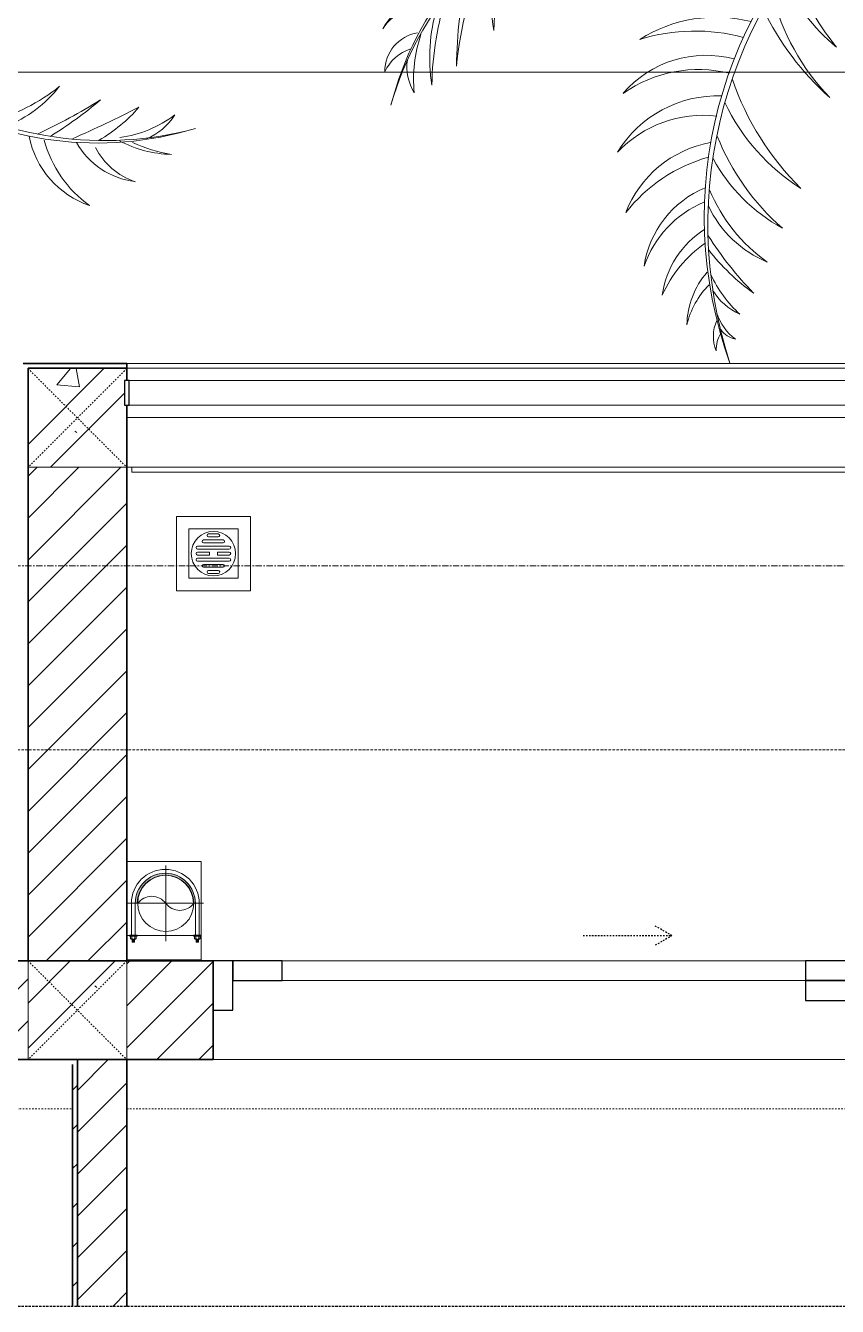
# Model space of a CAD drawing. Header units: millimetres. Extents: x 46079 to 131409, y 40831 to 60403.
# Drawn here: x 116888 to 118533, y 43837 to 46432 of the extents above; entities that cross this region are included whole.
import ezdxf

# ---------------------------------------------------------------- set-up
doc = ezdxf.new("R2010")
doc.units = ezdxf.units.MM
for name, pattern in [('Alignement de la ligne', [6.35, 3.175, -3.175]), ('Dash', [6, 3, -3]), ('Dash - Tight', [4.5, 3, -1.5]), ('Dash Dot 3_16_', [7.9375, 4.7625, -1.5875, 0, -1.5875]), ('Grid Line', [22.225, 12.7, -3.175, 3.175, -3.175]), ('Hidden', [7.14375, 4.7625, -2.38125]), ('IMPORT-CENTER _3_', [10.16, 6.35, -1.27, 1.27, -1.27])]:
    doc.linetypes.add(name, pattern=pattern)
for name, color, linetype, lineweight in [('0-2', 10, 'Continuous', 5), ('A-DETL-GENF-2', 92, 'Dash - Tight', 18), ('A-DETL-GENF-3', 92, 'Hidden', 25), ('A-DOOR', 31, 'Continuous', 18), ('A-DOOR-1', 31, 'Continuous', 25), ('A-DOOR-FRAM', 31, 'Continuous', 25), ('A-DOOR-HDLN', 31, 'Dash', 25), ('A-FLOR-1', 250, 'Continuous', 18), ('A-FLOR-HRAL', 11, 'Continuous', 18), ('A-FLOR-HRAL-3', 11, 'Continuous', 25), ('A-WALL', 113, 'Continuous', 18), ('A-WALL-1', 113, 'Continuous', 35), ('A-WALL-2', 7, 'Continuous', 35), ('A-WALL-PATT-1', 111, 'Continuous', 18), ('A-WALL-PATT-2', 9, 'Continuous', 18), ('A-WALL-PATT-3', 250, 'Continuous', 18), ('G-ANNO-SYMB-1', 111, 'Dash Dot 3_16_', 18), ('G-IMPT', 8, 'Continuous', 18), ('G-IMPT-2', 8, 'IMPORT-CENTER _3_', 18), ('G-IMPT-3', 9, 'Alignement de la ligne', 18), ('I-WALL-2', 7, 'Continuous', 35), ('I-WALL-3', 250, 'Continuous', 18), ('L-PLNT-1', 253, 'Continuous', 18), ('M-EQPM', 50, 'Continuous', 18), ('M-EQPM-2', 9, 'Alignement de la ligne', 18), ('S-COLS', 52, 'Continuous', 18), ('S-COLS-1', 9, 'Continuous', 18), ('S-COLS-3', 52, 'Dash', 18), ('S-COLS-4', 52, 'Continuous', 35), ('S-COLS-HDLN', 52, 'Dash', 18), ('S-GRID-1', 1, 'Grid Line', 9)]:
    doc.layers.add(name, color=color, linetype=linetype, lineweight=lineweight)
pattern_1 = [(45, (59240.78, 0), (-42.426407, 42.426407), [])]
pattern_2 = [(50, (59240.8, 0), (546.5526, -47.8174), [57.15, -628.65]), (355, (59240.8, 0), (-105.7283, 573.17), [45.72, -502.92]), (100.451, (59286.33, -4), (440.8275, 525.35), [48.57, -534.27]), (46.184, (59240.8, 152.4), (813.2367, -126.1284), [85.725, -942.975]), (96.636, (59308.55, 141.9), (712.207, 742.283), [72.855, -801.405]), (351.184, (59240.8, 152.4), (712.215, 742.276), [68.58, -754.38]), (21, (59317, 114.3), (454.8433, -306.796), [57.15, -628.65]), (326, (59317, 114.3), (185.4063, 552.564), [45.72, -502.92]), (71.451, (59354.9, 88.73), (640.251, 245.764), [48.57, -534.27]), (37.5, (59240.78, 0), (9.26637, 253.66504), [5.029, -491.795, 5.029, -505.511, -504.825]), (37.5, (59240.78, 0), (9.26637, 253.66504), [-1007.364, 5.029, -499.796]), (7.5, (59240.78, 0), (200.4594, 300.5414), [5.029, -286.055, 5.029, -480.365, -192.405]), (7.5, (59240.78, 0), (200.4594, 300.5414), [-776.478, 5.029, -187.376]), (327.5, (59070.85, 0), (406.77284, -17.18643), [5.029, -185.471, 5.029, -589.331, -788.67]), (327.5, (59070.85, 0), (406.77284, -17.18643), [-784.86, 5.029, -783.641]), (317.5, (58994.65, 0), (444.388, 76.2803), [5.029, -242.621, 5.029, -389.687, -560.07]), (317.5, (58994.65, 0), (444.388, 76.2803), [-642.366, 5.029, -555.041]), (45, (59240.78, 0), (-188.5854, 188.5854), []), (45, (59240.78, 285.75), (-188.5854, 188.5854), [])]

# ---------------------------------------------------------------- blocks, each defined once
blk = doc.blocks.new('NCV_TKTC_TANG 1_rvt-3-TKCS_BỂ NƯỚC NGẦM - MẶT BẰNG NẮP BỂ')
at = {"layer": 'A-WALL-PATT-2'}
h = blk.add_hatch(dxfattribs=at)
h.set_pattern_fill('FP_1', color=256, style=0, pattern_type=2)
h.set_pattern_definition([(45, (0, 0), (-42.426407, 42.426407), [])])
h.paths.add_polyline_path([(57852.6, 43836.9), (57852.6, 44336.9), (57752.6, 44336.9), (57752.6, 43836.9)])
at = {"layer": 'A-WALL-PATT-3'}
h = blk.add_hatch(dxfattribs=at)
h.set_pattern_fill('FP_7', color=256, style=0, pattern_type=2)
h.set_pattern_definition([(45, (0, 0), (-39.774756, 39.774756), [])])
h.paths.add_polyline_path([(57742.6, 43836.9), (57752.6, 43836.9), (57752.6, 44326.9), (57742.6, 44326.9), (57742.6, 44257)])
at = {"layer": 'A-FLOR-1'}
for p, q in [((57862.6, 45536.9), (57852.6, 45536.9)), ((60527.6, 44336.9), (58027.6, 44336.9)), ((58027.6, 44336.9), (60527.6, 44336.9))]:
    blk.add_line(p, q, dxfattribs=at)
at = {"layer": 'A-WALL-2'}
for p, q in [((57852.6, 44336.9), (57752.6, 44336.9)), ((57752.6, 44336.9), (57752.6, 43836.9)), ((57852.6, 43836.9), (57852.6, 44336.9))]:
    blk.add_line(p, q, dxfattribs=at)
at = {"layer": 'I-WALL-2'}
for p, q in [((57742.6, 44326.9), (57742.6, 43836.9)), ((57752.6, 43836.9), (57752.6, 44326.9))]:
    blk.add_line(p, q, dxfattribs=at)
at = {"layer": 'I-WALL-3'}
for p, q in [((57862.6, 45536.9), (60917.6, 45536.9)), ((57862.6, 45536.9), (57862.6, 45526.9)), ((60917.6, 45526.9), (57862.6, 45526.9))]:
    blk.add_line(p, q, dxfattribs=at)
blk = doc.blocks.new('DEG_02-DEG_03 - DEG_02-2500x2400mm-CỬA ĐI 02 CÁNH TRƯỢT-V19-TKCS_BỂ NƯỚC NGẦM - MẶT BẰNG NẮP BỂ')
at = {"layer": 'A-DOOR'}
for p, q in [((-1110, 100), (-50, 100)), ((-50, 60), (-1110, 60))]:
    blk.add_line(p, q, dxfattribs=at)
at = {"layer": 'A-DOOR-1'}
for p, q in [((-1110, 100), (-1210, 100)), ((-1210, 100), (-1210, 60)), ((-1110, 60), (-1110, 100)), ((50, 100), (-50, 100)), ((-50, 100), (-50, 60)), ((-1210, 60), (-1110, 60)), ((50, 60), (-50, 60)), ((-50, 60), (-50, 20)), ((-50, 60), (50, 60)), ((-50, 20), (50, 20))]:
    blk.add_line(p, q, dxfattribs=at)
at = {"layer": 'A-DOOR-FRAM'}
for p, q in [((-1210, 100), (-1250, 100)), ((-1250, 100), (-1250, 0)), ((-1210, 0), (-1210, 100)), ((-1250, 0), (-1210, 0))]:
    blk.add_line(p, q, dxfattribs=at)
at = {"layer": 'A-DOOR-HDLN'}
for p, q in [((-320.4, 151.1), (-355, 171.1)), ((-500.4, 151.1), (-320.4, 151.1)), ((-320.4, 151.1), (-355, 131.1))]:
    blk.add_line(p, q, dxfattribs=at)
blk = doc.blocks.new('Railing - 50 x 10mm-1251311-TKCS_BỂ NƯỚC NGẦM - MẶT BẰNG NẮP BỂ')
at = {"layer": 'A-FLOR-HRAL-3'}
for p, q in [((25, 5), (-25, 5)), ((-25, 5), (-25, -5)), ((25, -5), (25, 5)), ((-25, -5), (25, -5))]:
    blk.add_line(p, q, dxfattribs=at)
blk = doc.blocks.new('Railing - Railing-1601230-TKCS_BỂ NƯỚC NGẦM - MẶT BẰNG NẮP BỂ')
at = {"layer": 'A-FLOR-HRAL'}
for p, q in [((60922.6, 45712.4), (57857.6, 45712.4)), ((57857.6, 45662.4), (60922.6, 45662.4))]:
    blk.add_line(p, q, dxfattribs=at)
at = {"rotation": 90}
blk.add_blockref('Railing - 50 x 10mm-1251311-TKCS_BỂ NƯỚC NGẦM - MẶT BẰNG NẮP BỂ', (57852.6, 45687.4), dxfattribs=at)
blk = doc.blocks.new('TKTC_XREF_251221_MB TANG 1 - TKTC_XREF_260130_MB TANG 1_dwg_THU NUOC - THU NUOC-444531-TKCS_MB TẦNG 1-4202124-TKCS_BỂ NƯỚC NGẦM - MẶT BẰNG NẮP BỂ')
at = {"layer": 'M-EQPM'}
for p, q in [((-1.1, 35.6), (18.5, 35.6)), ((18.5, 29.6), (-1.1, 29.6)), ((-23.3, 10.8), (40.9, 10.8)), ((40.9, 4.8), (-23.3, 4.8)), ((-11, 23.3), (28.5, 23.3)), ((28.5, 17.3), (-11, 17.3)), ((-23.3, -13.6), (40.9, -13.6)), ((40.9, -19.6), (-23.3, -19.6)), ((-11, -26.1), (28.5, -26.1)), ((28.5, -32.1), (-11, -32.1)), ((-1.1, -38.5), (18.5, -38.5)), ((18.5, -44.5), (-1.1, -44.5))]:
    blk.add_line(p, q, dxfattribs=at)
at = {"layer": 'M-EQPM', "flags": 128}
for points in [[(83.7, -79.4), (83.7, 70.6), (-66.3, 70.6), (-66.3, -79.4)], [(58.7, -54.4), (58.7, 45.6), (-41.3, 45.6), (-41.3, -54.4)]]:
    blk.add_lwpolyline(points, close=True, dxfattribs=at)
for points in [[(-23.3, -1.2), (0.7, -1.2), (0.7, -7.2), (-23.3, -7.2)], [(40.9, -7.2), (16.7, -7.2), (16.7, -1.2), (40.9, -1.2)]]:
    blk.add_lwpolyline(points, dxfattribs=at)
at = {"layer": 'M-EQPM'}
for centre, radius, start, end in [((8.7, -4.4), 45, 360, 180), ((8.7, -4.4), 45, 360, 180), ((-1.1, 32.6), 3, 90, 270), ((18.5, 32.6), 3, 270, 90), ((-23.3, 7.8), 3, 90, 270), ((-11, 20.3), 3, 90, 270), ((28.5, 20.3), 3, 270, 90), ((40.9, 7.8), 3, 270, 90), ((8.7, -4.4), 45, 180, 360), ((8.7, -4.4), 45, 180, 360), ((-23.3, -4.2), 3, 90, 270), ((-23.3, -16.6), 3, 90, 270), ((40.9, -4.2), 3, 270, 90), ((40.9, -16.6), 3, 270, 90), ((-11, -29.1), 3, 90, 270), ((-1.1, -41.5), 3, 90, 270), ((18.5, -41.5), 3, 270, 90), ((28.5, -29.1), 3, 270, 90)]:
    blk.add_arc(centre, radius, start, end, dxfattribs=at)
blk = doc.blocks.new('TKTC_XREF_251221_MB TANG 1 - TKTC_XREF_260130_MB TANG 1_dwg_CUM U_DN100-4202115-TKCS_BỂ NƯỚC NGẦM - MẶT BẰNG NẮP BỂ')
at = {"layer": 'G-IMPT'}
blk.add_hatch(color=256, dxfattribs=at).paths.add_polyline_path([(0, 61), (15.8, 58.9), (30.5, 52.8), (43.1, 43.1), (52.8, 30.5), (58.9, 15.8), (61, 0), (58.9, -15.8), (52.8, -30.5), (43.1, -43.1), (30.5, -52.8), (15.8, -58.9), (0, -61), (0, -57), (14.8, -55.1), (28.5, -49.4), (40.3, -40.3), (49.4, -28.5), (55.1, -14.8), (57, 0), (55.1, 14.8), (49.4, 28.5), (40.3, 40.3), (28.5, 49.4), (14.8, 55.1), (0, 57)])
for p, q in [((-79.1, 66.6), (-79.1, 63.4)), ((-76.6, 66.6), (-76.6, 63.4)), ((-74.6, 66.6), (-74.6, 63.4)), ((-72.7, 69.3), (-72.7, 60.7)), ((-66.9, 67.9), (-71.7, 67.9)), ((-66.9, 62.1), (-71.7, 62.1)), ((-65, 69), (0, 69)), ((-79.1, -63.4), (-79.1, -66.6)), ((-76.6, -63.4), (-76.6, -66.6)), ((-74.6, -63.4), (-74.6, -66.6)), ((-72.7, -60.7), (-72.7, -69.3)), ((-66.9, -62.1), (-71.7, -62.1)), ((-66.9, -67.9), (-71.7, -67.9)), ((-65, -69), (0, -69))]:
    blk.add_line(p, q, dxfattribs=at)
at = {"layer": 'G-IMPT', "flags": 128}
for points in [[(-72.7, 67.6), (-78.1, 67.6), (-78.1, 62.4), (-72.7, 62.4)], [(-71.7, 59.2), (-66.9, 59.2), (-66.9, 70.8), (-71.7, 70.8)], [(-66.9, 70.8), (-66.9, 72.7), (-65, 72.7), (-65, 57.3), (-66.9, 57.3), (-66.9, 59.2)], [(-65, 61), (0, 61), (0, 57)], [(-72.7, -62.4), (-78.1, -62.4), (-78.1, -67.6), (-72.7, -67.6)], [(-71.7, -70.8), (-66.9, -70.8), (-66.9, -59.2), (-71.7, -59.2)], [(-66.9, -59.2), (-66.9, -57.3), (-65, -57.3), (-65, -72.7), (-66.9, -72.7), (-66.9, -70.8)], [(-65, -61), (0, -61), (0, -57)]]:
    blk.add_lwpolyline(points, dxfattribs=at)
at = {"layer": 'G-IMPT'}
for centre, radius, start, end in [((-78.1, 66.6), 0.96, 90, 180), ((-78.1, 63.4), 0.96, 180, 270), ((-71.1, 69.3), 1.56, 112.6199, 247.3801), ((-67.9, 65), 4.8, 143.1301, 216.8699), ((-71.1, 60.7), 1.56, 112.6199, 247.3801), ((0, 0), 69, 270, 90), ((0, 0), 61, 270, 90), ((0, 0), 57, 270, 90), ((-78.1, -63.4), 0.96, 90, 180), ((-78.1, -66.6), 0.96, 180, 270), ((-71.1, -60.7), 1.56, 112.6199, 247.3801), ((-67.9, -65), 4.8, 143.1301, 216.8699), ((-71.1, -69.3), 1.56, 112.6199, 247.3801)]:
    blk.add_arc(centre, radius, start, end, dxfattribs=at)
blk = doc.blocks.new('TKTC_XREF_251221_MB TANG 1 - TKTC_XREF_260130_MB TANG 1_dwg_$cc-4202121-TKCS_BỂ NƯỚC NGẦM - MẶT BẰNG NẮP BỂ')
at = {"layer": 'G-IMPT'}
blk.add_circle((0, 0), 0.5, dxfattribs=at)
for centre, radius, start, end in [((0, 0), 0.5, 90, 270), ((0.188, 0.25), 0.313, 126.8699, 233.1301), ((-0.188, -0.25), 0.313, 306.8699, 53.1301)]:
    blk.add_arc(centre, radius, start, end, dxfattribs=at)
at = {"layer": 'G-IMPT-2'}
for p, q in [((0, -0.673), (0, 0.673)), ((-0.673, 0), (0.673, 0))]:
    blk.add_line(p, q, dxfattribs=at)
blk = doc.blocks.new('TKTC_XREF_251221_MB TANG 1 - TKTC_XREF_260130_MB TANG 1_dwg-4202109-TKCS_BỂ NƯỚC NGẦM - MẶT BẰNG NẮP BỂ')
at = {"layer": 'G-IMPT', "flags": 128}
blk.add_lwpolyline([(-145148.6, -356758), (-145148.6, -356608.3), (-145298.9, -356608.3), (-145298.9, -356758)], close=True, dxfattribs=at)
blk.add_lwpolyline([(-145299.1, -356808.1), (-145298.8, -356758.1), (-145148.3, -356758.1), (-145148.6, -356807.9), (-145299.1, -356807.9)], dxfattribs=at)
at = {"extrusion": (0, 0, -1), "zscale": -1}
blk.add_blockref('TKTC_XREF_251221_MB TANG 1 - TKTC_XREF_260130_MB TANG 1_dwg_THU NUOC - THU NUOC-444531-TKCS_MB TẦNG 1-4202124-TKCS_BỂ NƯỚC NGẦM - MẶT BẰNG NẮP BỂ', (145114.8, -355980.3), dxfattribs=at)
at = {"extrusion": (0, 0, -1)}
for name, p, xscale, yscale, zscale, rotation in [('TKTC_XREF_251221_MB TANG 1 - TKTC_XREF_260130_MB TANG 1_dwg_$cc-4202121-TKCS_BỂ NƯỚC NGẦM - MẶT BẰNG NẮP BỂ', (145220.1, -356693.1), 113.7150000000073, 113.7150000000073, -113.7150000000073, 269.9990086637471), ('TKTC_XREF_251221_MB TANG 1 - TKTC_XREF_260130_MB TANG 1_dwg_CUM U_DN100-4202115-TKCS_BỂ NƯỚC NGẦM - MẶT BẰNG NẮP BỂ', (145221, -356693.1), 0.9975000000000006, 0.9975000000000006, -0.9975000000000006, 90.00099133829468)]:
    blk.add_blockref(name, p, dxfattribs=dict(at, xscale=xscale, yscale=yscale, zscale=zscale, rotation=rotation))
blk = doc.blocks.new('TKTC_XREF_251221_MB TANG 1 - TKTC_XREF_251221_MB TANG 1-2038492-TKCS_BỂ NƯỚC NGẦM - MẶT BẰNG NẮP BỂ')
blk.add_blockref('TKTC_XREF_251221_MB TANG 1 - TKTC_XREF_260130_MB TANG 1_dwg-4202109-TKCS_BỂ NƯỚC NGẦM - MẶT BẰNG NẮP BỂ', (169499.1, 384109.7))
blk = doc.blocks.new('CAY PHAT TAI NUI - CAY PHAT TAI NUI_dwg-V28-TKCS_BỂ NƯỚC NGẦM - MẶT BẰNG NẮP BỂ')
at = {"layer": 'G-IMPT'}
for centre, radius, start, end in [((677.6, -1304.2), 1374.7, 14.2942, 116.5824), ((663.2, -1348.3), 1400.1, 15.8969, 115.8188), ((-1216.9, -1468.3), 1888.8, 341.9561, 48.5357), ((-1129.7, -1435.8), 1816.9, 340.1287, 49.5243), ((660.2, -652), 915, 0.11, 30.302), ((928.8, -525.6), 658.4, 349.0881, 24.948), ((-214.5, -1011.8), 1959.6, 6.2169, 20.5843), ((-590.7, -118.3), 937.8, 320.1052, 344.8961), ((-347.8, -131.5), 757.2, 309.0093, 337.7736), ((-572.5, -846.1), 2306.6, 1.1551, 11.1637), ((-514.2, -274.5), 939.9, 315.619, 346.5413), ((547.9, -896.1), 1289, 0.7243, 18.0878), ((1817.2, -764.2), 257.5, 28.2066, 94.8834), ((-626.3, -48.5), 1181.1, 311.5821, 334.3785), ((636.9, -1198.7), 605, 57.7445, 104.2558), ((1126.5, -762.6), 719.9, 350.6309, 16.8085), ((1878.7, -745.4), 194.9, 31.8841, 103.9938), ((725.5, -1453.2), 801.1, 72.9957, 104.79), ((1345.1, -853.8), 569.4, 354.0366, 19.1347), ((1872.1, -821.6), 163.7, 359.2853, 80.9914), ((679.8, -1214.5), 460.3, 40.6068, 105.0053), ((1871.9, -899.7), 180.7, 24.902, 72.4184), ((1727.3, -801.5), 215.2, 328.8028, 7.6003), ((-559.2, -467.7), 1193.1, 314.6726, 340.9626), ((711.5, -1367.6), 553.1, 54.9285, 103.7278), ((-184.3, -582.9), 867.6, 302.3156, 334.6841), ((631.3, -1419.8), 494.1, 31.3755, 92.1297), ((691.8, -1505.6), 498.2, 43.515, 96.5745), ((-311.7, -717.4), 1017.4, 311.1306, 338.1326), ((576.4, -1589.7), 474.5, 21.1552, 79.5627), ((483.4, -1838.6), 680.7, 38.1159, 74.1321), ((7.1, -841), 732, 298.6014, 331.488), ((19.4, -1056.7), 697.8, 305.1999, 337.6764), ((519.7, -1706.7), 426, 8.437, 67.4813), ((239.7, -1187.6), 475.5, 292.4989, 334.7606), ((510.7, -1792.4), 455.1, 19.0073, 66.9591), ((476.4, -1820.5), 391.9, 7.8866, 57.8982), ((-577, -728.5), 1474.9, 315.7112, 327.7422), ((378, -1983.7), 532.7, 24.0356, 54.9695), ((-49.5, -1019.8), 908.1, 305.5707, 322.3431), ((412.7, -1898.4), 348.1, 1.0007, 41.0185), ((173.5, -1452.2), 536.7, 312.6095, 334.9323), ((412.1, -1975), 358.3, 13.3391, 44.7266), ((430.9, -1609.6), 260.1, 294.034, 328.5673), ((424.4, -1773.9), 221.2, 306.4521, 342.0198), ((490.2, -1940.5), 158.8, 337.3398, 24.8463), ((540, -1860.5), 92.7, 279.8128, 326.3027), ((503.8, -1995.9), 133.1, 357.5124, 31.4199)]:
    blk.add_arc(centre, radius, start, end, dxfattribs=at)
blk = doc.blocks.new('CAY PHAT TAI NUI - CAY PHAT TAI NUI-V29-TKCS_BỂ NƯỚC NGẦM - MẶT BẰNG NẮP BỂ')
at = {"extrusion": (0, 0, -1), "xscale": 0.48, "yscale": 0.48, "zscale": -0.48, "rotation": 180}
blk.add_blockref('CAY PHAT TAI NUI - CAY PHAT TAI NUI_dwg-V28-TKCS_BỂ NƯỚC NGẦM - MẶT BẰNG NẮP BỂ', (0, 0), dxfattribs=at)
blk = doc.blocks.new('CAY PHAT TAI NUI - CAY PHAT TAI NUI_dwg-2249753-TKCS_BỂ NƯỚC NGẦM - MẶT BẰNG NẮP BỂ')
at = {"layer": 'G-IMPT'}
for centre, radius, start, end in [((-1551.7, 349.6), 1464, 254.7886, 348.9098), ((-1520.3, 309.8), 1434.4, 253.1595, 349.6972), ((-937.9, -550.9), 540.5, 218.2246, 248.577), ((-892.4, -306.2), 745.9, 230.9271, 256.528), ((-132.3, 1330.2), 2671.1, 238.3195, 244.8137), ((-321.4, 505.8), 1889.8, 230.0418, 237.9791), ((-1551.6, -615.1), 490.6, 232.7226, 262.339), ((-1630.8, -868.9), 257.2, 212.0828, 247.5873), ((1136.4, 4622.1), 6272.1, 243.1401, 245.97465), ((-1202, -543.4), 656, 220.9587, 240.0916), ((-1842.7, -692.3), 480.2, 271.0138, 298.1976), ((-1935.1, -546.4), 634.1, 279.1542, 294.6421), ((-1722.2, -957.2), 333, 277.1323, 330.2211), ((-1614.6, -1021.2), 388.4, 288.8445, 348.9026), ((-1779.8, -982.7), 499.5, 305.5887, 344.9939), ((-1775.4, -1008.1), 295.2, 288.6838, 332.5709)]:
    blk.add_arc(centre, radius, start, end, dxfattribs=at)
blk = doc.blocks.new('CAY PHAT TAI NUI - CAY PHAT TAI NUI-2271499-TKCS_BỂ NƯỚC NGẦM - MẶT BẰNG NẮP BỂ')
at = {"extrusion": (0, 0, -1), "xscale": 0.48, "yscale": 0.48, "zscale": -0.48, "rotation": 180}
blk.add_blockref('CAY PHAT TAI NUI - CAY PHAT TAI NUI_dwg-2249753-TKCS_BỂ NƯỚC NGẦM - MẶT BẰNG NẮP BỂ', (0, 0), dxfattribs=at)
blk = doc.blocks.new('TKTC_NAP THAM BE NUOC NGAM_260130 - TKTC_XREF_260130_NAP THAM BE NUOC NGAM_dwg-4013458-TKCS_BỂ NƯỚC NGẦM - MẶT BẰNG NẮP BỂ')
at = {"layer": 'G-IMPT-3'}
for p, q in [((-148409.1, 139814.7), (-145419.1, 139814.7)), ((-145309.1, 139814.7), (-142469.1, 139814.7))]:
    blk.add_line(p, q, dxfattribs=at)
blk = doc.blocks.new('TKTC_NAP THAM BE NUOC NGAM_260130 - NẮP THĂM BỂ NƯỚC NGẦM-2336355-TKCS_BỂ NƯỚC NGẦM - MẶT BẰNG NẮP BỂ')
blk.add_blockref('TKTC_NAP THAM BE NUOC NGAM_260130 - TKTC_XREF_260130_NAP THAM BE NUOC NGAM_dwg-4013458-TKCS_BỂ NƯỚC NGẦM - MẶT BẰNG NẮP BỂ', (150009, -139814.7))
blk = doc.blocks.new('G1_SOF - BO TRU - 200x200-3050151-TKCS_BỂ NƯỚC NGẦM - MẶT BẰNG NẮP BỂ')
at = {"layer": 'S-COLS-HDLN'}
for p, q in [((-100, 100), (100, -100)), ((100, 100), (-100, -100))]:
    blk.add_line(p, q, dxfattribs=at)
blk = doc.blocks.new('BORDER VIEW - BORDER VIEW-2143926-TKCS_BỂ NƯỚC NGẦM - MẶT BẰNG NẮP BỂ')
at = {"layer": 'A-DETL-GENF-3'}
blk.add_line((20350, 0), (150, 0), dxfattribs=at)

msp = doc.modelspace()

# ---------------------------------------------------------------- hatches: boundary and pattern name
at = {"layer": 'A-WALL-PATT-1'}
h = msp.add_hatch(dxfattribs=at)
h.set_pattern_fill('FP_1', color=256, style=0, pattern_type=2)
h.set_pattern_definition(pattern_1)
h.paths.add_polyline_path([(116893.3, 44536.9), (117093.3, 44536.9), (117093.3, 45536.9), (116893.3, 45536.9), (116893.3, 44722.5)])
h.paths.add_polyline_path([(117093.3, 45736.9), (117093.3, 45737.4), (116893.3, 45736.9)])
h = msp.add_hatch(dxfattribs=at)
h.set_pattern_fill('FP_1', color=256, style=0, pattern_type=2)
h.set_pattern_definition(pattern_1)
h.paths.add_polyline_path([(115893.3, 44336.9), (116893.3, 44336.9), (116893.3, 44536.9), (115893.3, 44536.9)])
h.paths.add_polyline_path([(113493.4, 44336.9), (114493.3, 44336.9), (114493.3, 44536.9), (113493.4, 44536.9)])
h = msp.add_hatch(dxfattribs=at)
h.set_pattern_fill('FP_1', color=256, style=0, pattern_type=2)
h.set_pattern_definition(pattern_1)
h.paths.add_polyline_path([(120018.3, 44336.9), (120018.3, 44536.9), (119768.3, 44536.9), (119768.3, 44336.9)])
h.paths.add_polyline_path([(117268.3, 44336.9), (117268.3, 44536.9), (117093.3, 44536.9), (117093.3, 44336.9), (117216.4, 44336.9)])
at = {"layer": 'S-COLS-1'}
h = msp.add_hatch(dxfattribs=at)
h.set_pattern_fill('FP_6', color=256, style=0, pattern_type=2)
h.set_pattern_definition(pattern_2)
h.paths.add_polyline_path([(116893.3, 45536.9), (117093.3, 45536.9), (117093.3, 45662.4), (117088.3, 45662.4), (117088.3, 45712.4), (117093.3, 45712.4), (117093.3, 45736.9), (116893.3, 45736.9), (116893.3, 45653.5)])
h = msp.add_hatch(dxfattribs=at)
h.set_pattern_fill('FP_6', color=256, style=0, pattern_type=2)
h.set_pattern_definition(pattern_2)
h.paths.add_polyline_path([(116893.3, 45536.9), (117093.3, 45536.9), (117093.3, 45662.4), (117088.3, 45662.4), (117088.3, 45712.4), (117093.3, 45712.4), (117093.3, 45736.9), (116893.3, 45736.9), (116893.3, 45653.5)])
h = msp.add_hatch(dxfattribs=at)
h.set_pattern_fill('FP_6', color=256, style=0, pattern_type=2)
h.set_pattern_definition(pattern_2)
h.paths.add_polyline_path([(117093.3, 44336.9), (117093.3, 44536.9), (116893.3, 44536.9), (116893.3, 44336.9)])
h = msp.add_hatch(dxfattribs=at)
h.set_pattern_fill('FP_6', color=256, style=0, pattern_type=2)
h.set_pattern_definition(pattern_2)
h.paths.add_polyline_path([(117093.3, 44336.9), (117093.3, 44536.9), (116893.3, 44536.9), (116893.3, 44336.9)])

# ---------------------------------------------------------------- linework, layer by layer
at = {"layer": 'A-WALL'}
for p, q in [((127593.3, 46337.4), (114693.3, 46337.4)), ((117093.3, 45747.4), (120168.3, 45747.4)), ((116893.3, 45736.9), (117093.3, 45736.9)), ((120168.3, 45737.4), (117093.3, 45737.4)), ((120168.3, 45637.4), (117093.3, 45637.4)), ((117093.3, 45536.9), (116893.3, 45536.9)), ((116893.3, 44336.9), (116893.3, 44536.9)), ((117093.3, 44536.9), (117093.3, 44336.9)), ((119768.3, 44336.9), (117268.3, 44336.9))]:
    msp.add_line(p, q, dxfattribs=at)
at = {"layer": 'A-WALL-1'}
for p, q in [((117093.3, 45747.4), (116883.3, 45747.4)), ((117093.3, 45736.9), (117093.3, 45747.4)), ((117093.3, 45737.4), (116893.3, 45737.4)), ((116893.3, 44536.9), (116893.3, 45737.4)), ((117093.3, 44536.9), (117093.3, 45536.9)), ((116893.3, 44536.9), (115893.3, 44536.9)), ((115893.3, 44536.9), (116893.3, 44536.9)), ((116893.3, 44536.9), (117093.3, 44536.9)), ((117268.3, 44536.9), (117093.3, 44536.9)), ((117268.3, 44336.9), (117268.3, 44536.9)), ((115893.3, 44336.9), (116893.3, 44336.9)), ((117093.3, 44336.9), (117268.3, 44336.9))]:
    msp.add_line(p, q, dxfattribs=at)
at = {"layer": 'G-ANNO-SYMB-1'}
msp.add_line((105498.6, 44964.4), (130322.3, 44964.4), dxfattribs=at)
at = {"layer": 'S-COLS'}
for p, q in [((117093.3, 45736.9), (116893.3, 45736.9)), ((116893.3, 45536.9), (117093.3, 45536.9)), ((116893.3, 44536.9), (116893.3, 44336.9)), ((117093.3, 44336.9), (117093.3, 44536.9))]:
    msp.add_line(p, q, dxfattribs=at)
at = {"layer": 'S-COLS-4'}
for p, q in [((116893.3, 45736.9), (116893.3, 45536.9)), ((117093.3, 45712.4), (117093.3, 45736.9)), ((117093.3, 45536.9), (117093.3, 45662.4)), ((117093.3, 44536.9), (116893.3, 44536.9)), ((116893.3, 44336.9), (117093.3, 44336.9))]:
    msp.add_line(p, q, dxfattribs=at)
at = {"layer": 'S-GRID-1'}
for p, q in [((127479.4, 45336.9), (108127, 45336.9)), ((127479.4, 44536.9), (108127, 44536.9))]:
    msp.add_line(p, q, dxfattribs=at)

# ---------------------------------------------------------------- block references
at = {"layer": '0-2'}
msp.add_blockref('NCV_TKTC_TANG 1_rvt-3-TKCS_BỂ NƯỚC NGẦM - MẶT BẰNG NẮP BỂ', (59240.8, 0), dxfattribs=at)
at = {"layer": 'A-DETL-GENF-2'}
msp.add_blockref('BORDER VIEW - BORDER VIEW-2143926-TKCS_BỂ NƯỚC NGẦM - MẶT BẰNG NẮP BỂ', (107093.3, 43836.9), dxfattribs=at)
at = {"layer": 'A-DOOR'}
msp.add_blockref('DEG_02-DEG_03 - DEG_02-2500x2400mm-CỬA ĐI 02 CÁNH TRƯỢT-V19-TKCS_BỂ NƯỚC NGẦM - MẶT BẰNG NẮP BỂ', (118518.3, 44436.9), dxfattribs=at)
at = {"layer": 'A-FLOR-HRAL'}
msp.add_blockref('Railing - Railing-1601230-TKCS_BỂ NƯỚC NGẦM - MẶT BẰNG NẮP BỂ', (59240.8, 0), dxfattribs=at)
at = {"layer": 'L-PLNT-1', "rotation": 180}
for name, p in [('CAY PHAT TAI NUI - CAY PHAT TAI NUI-V29-TKCS_BỂ NƯỚC NGẦM - MẶT BẰNG NẮP BỂ', (118593.3, 46733.6)), ('CAY PHAT TAI NUI - CAY PHAT TAI NUI-2271499-TKCS_BỂ NƯỚC NGẦM - MẶT BẰNG NẮP BỂ', (116303.3, 46733.6))]:
    msp.add_blockref(name, p, dxfattribs=at)
at = {"layer": 'M-EQPM'}
msp.add_blockref('TKTC_XREF_251221_MB TANG 1 - TKTC_XREF_251221_MB TANG 1-2038492-TKCS_BỂ NƯỚC NGẦM - MẶT BẰNG NẮP BỂ', (92893.3, 17236.9), dxfattribs=at)
at = {"layer": 'M-EQPM-2'}
msp.add_blockref('TKTC_NAP THAM BE NUOC NGAM_260130 - NẮP THĂM BỂ NƯỚC NGẦM-2336355-TKCS_BỂ NƯỚC NGẦM - MẶT BẰNG NẮP BỂ', (112393.4, 44236.9), dxfattribs=at)
at = {"layer": 'S-COLS-3'}
for p in [(116993.3, 45636.9), (116993.3, 44436.9)]:
    msp.add_blockref('G1_SOF - BO TRU - 200x200-3050151-TKCS_BỂ NƯỚC NGẦM - MẶT BẰNG NẮP BỂ', p, dxfattribs=at)

doc.saveas('drawing.dxf')
